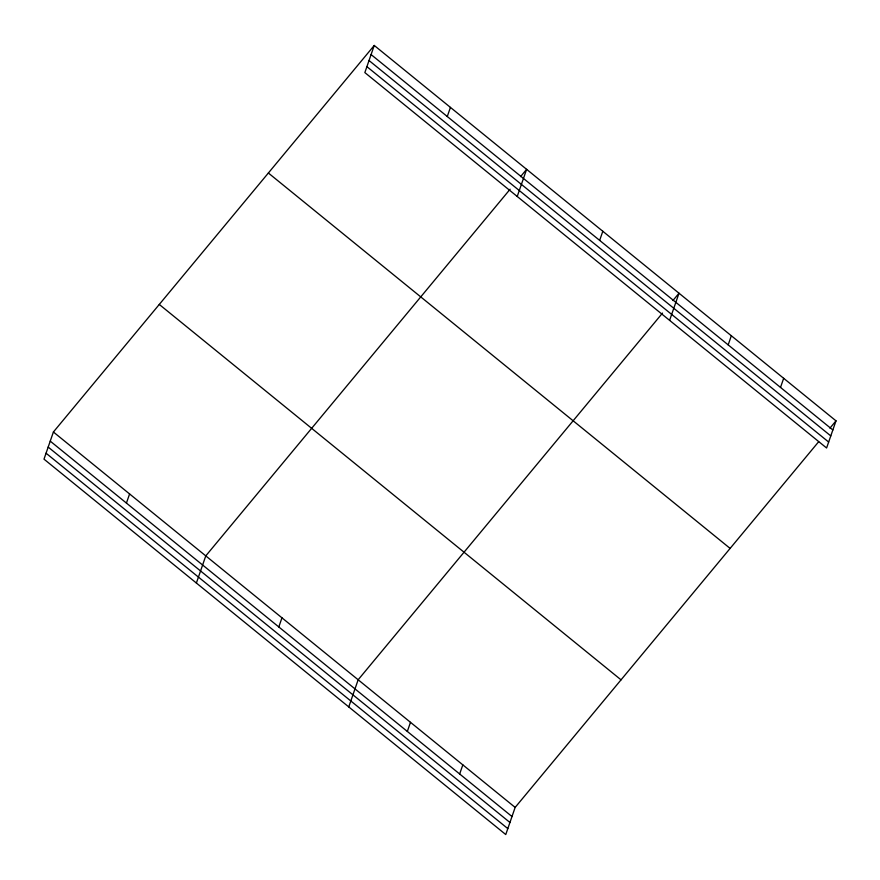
<?xml version="1.0" encoding="UTF-8"?>
<svg xmlns="http://www.w3.org/2000/svg" width="880" height="880" viewBox="0 0 880 880"><rect width="100%" height="100%" fill="white"/><g stroke="black" fill="none" stroke-linecap="round" stroke-linejoin="round"><path stroke-width="1.32" d="M374.242 45.452L364.848 72.589L826.595 447.997L836 420.849L374.242 45.452L53.405 432.003L44 459.151L505.758 834.548L515.152 807.411L818.642 441.76M126.434 503.074L129.591 493.944M196.383 583.033L205.777 555.885L510.136 189.2M447.271 116.512L450.439 107.393M278.806 626.956L281.963 617.826M517.22 196.471L526.625 169.334L520.553 176.649M348.755 706.915L358.16 679.767L662.519 313.082M407.33 731.445L410.487 722.315M599.654 240.394L602.811 231.275M459.657 773.993L462.825 764.863M669.603 320.353L679.008 293.216L672.925 300.531M728.178 344.883L731.335 335.753M780.505 387.431L783.673 378.301M829.928 428.164L836 420.849M371.085 54.571L832.843 429.968M369.028 60.522L830.786 435.919M366.905 66.649L828.663 442.046M268.367 173.008L730.125 548.416M159.28 304.447L621.038 679.844M53.405 432.003L515.152 807.411M50.237 441.133L511.995 816.53M48.18 447.084L509.938 822.481M46.057 453.211L507.815 828.608"/></g></svg>
